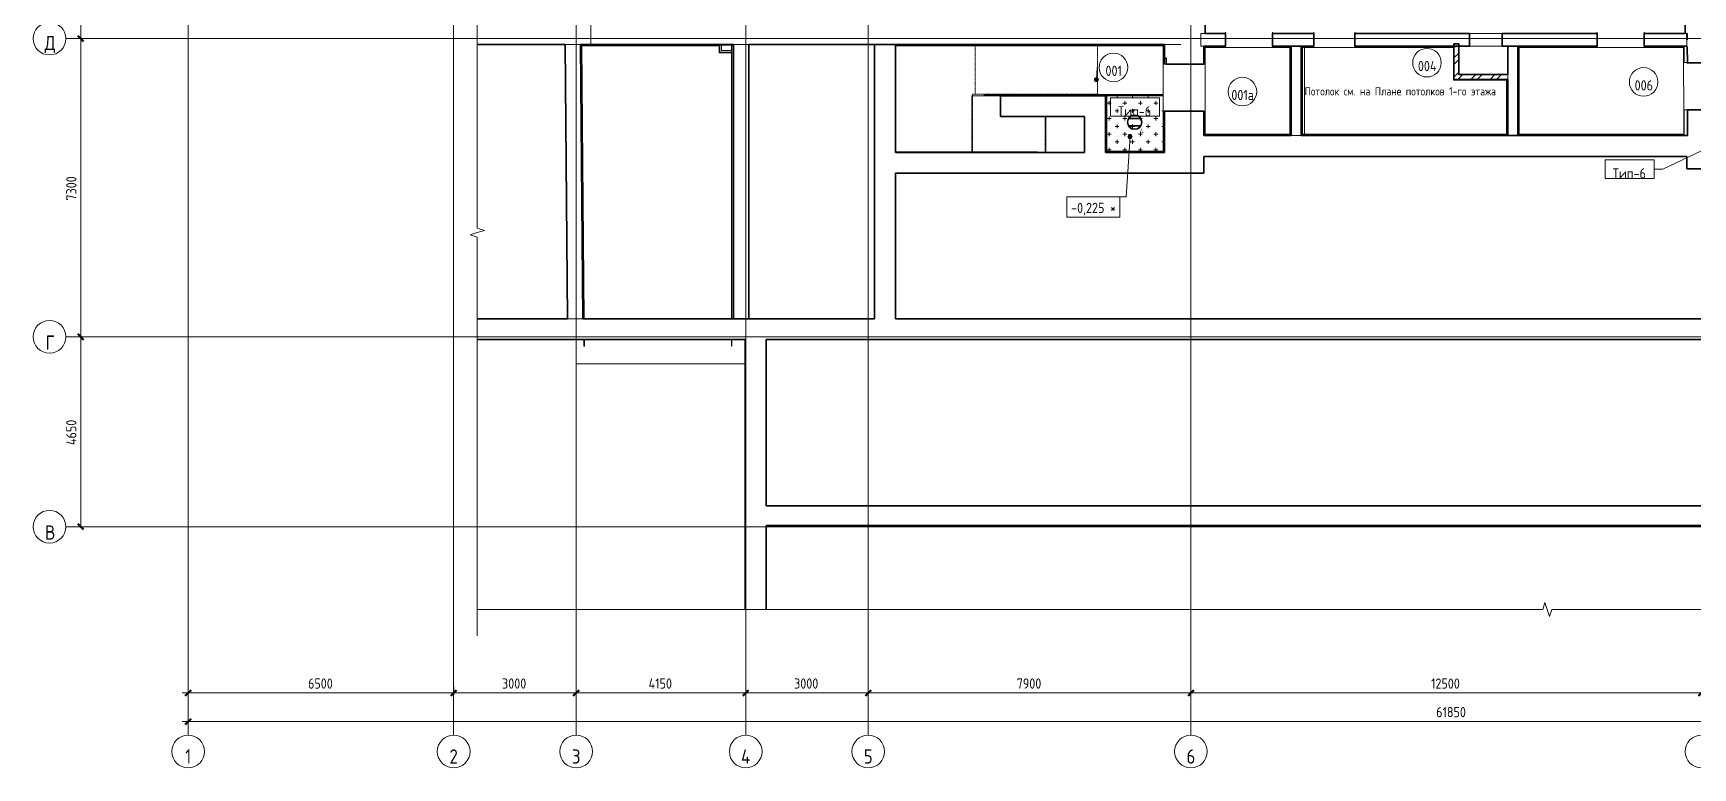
# Model space of a CAD drawing. Header units: millimetres. Extents: x -10295 to 67740, y -1344 to 46499.
# Drawn here: x -10295 to 30337, y 2392 to 20378 of the extents above; entities that cross this region are included whole.
import ezdxf

# ---------------------------------------------------------------- set-up
doc = ezdxf.new("R2010")
doc.units = ezdxf.units.MM
doc.linetypes.add('ADSK_Линия сетки', pattern=[25, 20, -2.5, 0, -2.5])
doc.linetypes.add('ADSK_Сверху', pattern=[4.5, 3, -1.5])
for name, color, linetype, lineweight in [('Аннотация', 7, 'Continuous', 18), ('Лестницы', 7, 'Continuous', 9), ('Марки', 7, 'Continuous', 20), ('Марки помещений', 7, 'Continuous', 20), ('Оси', 7, 'Continuous', 9), ('Отметки', 7, 'Continuous', 9), ('Перекрытие', 7, 'Continuous', 18), ('Потолки штриховка', 7, 'Continuous', 9), ('Размеры', 7, 'Continuous', 9), ('Размеры-100', 7, 'Continuous', 9), ('Стены внутренние', 7, 'Continuous', 18), ('Стены наружные', 7, 'Continuous', 18), ('Стены несущие', 7, 'Continuous', 30), ('Стены отделка', 7, 'Continuous', 30), ('Стены штриховка', 7, 'Continuous', 9), ('Узлы', 7, 'Continuous', 18)]:
    doc.layers.add(name, color=color, linetype=linetype, lineweight=lineweight)
doc.layers.add('Линии', color=7, linetype='Continuous', lineweight=9, true_color=0x00a600)
doc.styles.add('GOST Common', font='GOST_Common.ttf', dxfattribs={"width": 0.9, "height": 350})
doc.styles.add('GOST Common_1', font='GOST_Common.ttf', dxfattribs={"width": 0.9, "height": 250})
doc.styles.add('GOST Common_2', font='GOST_Common.ttf', dxfattribs={"width": 0.9, "height": 250})
doc.styles.add('GOST Common_3', font='GOST_Common.ttf', dxfattribs={"width": 0.9, "height": 200})
doc.styles.add('GOST Common_4', font='GOST_Common.ttf', dxfattribs={"width": 0.9, "height": 125})
doc.styles.add('GOST Common_B', font='', dxfattribs={"width": 0.9, "height": 250})
doc.styles.get('GOST Common_B').set_extended_font_data('GOST Common', bold=True)
doc.dimstyles.new('ADSK_Основной_2_5_мм_Оси', dxfattribs={"dimscale": 304.8, "dimtxt": 251.428749, "dimasz": 0.463911, "dimexe": 0.492126, "dimexo": 0.492126, "dimgap": 0.098425, "dimtad": 1, "dimrnd": 0.01, "dimdsep": 46, "dimtxsty": 'GOST Common_2', "dimblk1": 'OBLIQUE', "dimblk2": 'OBLIQUE', "dimsah": 1, "dimcen": 0.09, "dimdle": 0.492126, "dimazin": 2, "dimtfac": 1, "dimtdec": 4, "dimtix": 1, "dimtmove": 0, "dimatfit": 3, "dimfxl": 1, "dimtvp": 1, "dimtolj": 1, "dimtzin": 0, "dimlwd": 20, "dimlwe": 20, "dimarcsym": 2})
pattern_1 = [(45, (0, 0), (-235.7317, 235.7317), []), (45, (157.15, 0), (-235.7317, 235.7317), [])]

# ---------------------------------------------------------------- blocks, each defined once
blk = doc.blocks.new('ADSK_Обрыв_Линия - По умолчанию-2488870-План потолков в подвале')
at = {"layer": 'Узлы'}
for p, q in [((1807, 0), (27890, 0)), ((28113, 0), (56000, 0))]:
    blk.add_line(p, q, dxfattribs=at)
blk = doc.blocks.new('ADSK_Обрыв_Линия - По умолчанию-1577573-План потолков в подвале')
at = {"layer": 'Узлы'}
for p, q in [((0, 0), (9460, 0)), ((9682, 0), (19139, 0))]:
    blk.add_line(p, q, dxfattribs=at)
blk = doc.blocks.new('Ось сетки - Круг_Ø8 мм-8258-План потолков в подвале')
at = {"layer": 'Оси', "lineweight": 20}
for start, end in [(360, 180), (180, 360)]:
    blk.add_arc((0, 0), 4, start, end, dxfattribs=at)
blk = doc.blocks.new('ADSK_Марка_Помещение_ОдноЗначение - Номер-159740-План потолков в подвале')
at = {"layer": 'Марки помещений'}
blk.add_circle((0, 0), 3.5, dxfattribs=at)
blk = doc.blocks.new('DIMBLOCK2-План потолков в подвале')
at = {"layer": 'Размеры-100', "lineweight": 40, "transparency": 16777216}
for p, q in [((-9131, 36545), (-9201, 36616)), ((-9131, 36545), (-9060, 36474)), ((-9131, 20245), (-9201, 20316)), ((-9131, 20245), (-9060, 20174))]:
    blk.add_line(p, q, dxfattribs=at)
at = {"layer": 'Размеры-100', "lineweight": 20, "transparency": 16777216}
for p, q in [((-9131, 36545), (-9181, 36545)), ((-9131, 36545), (-9131, 20245)), ((-9131, 36545), (-8981, 36545)), ((-9131, 20245), (-9181, 20245)), ((-9131, 20245), (-8981, 20245))]:
    blk.add_line(p, q, dxfattribs=at)
at = {"layer": 'Размеры-100', "color": 0, "lineweight": 20, "transparency": 16777216, "insert": (-9487, 28024), "char_height": 250, "width": 889.8, "attachment_point": 1, "rotation": 90, "line_spacing_factor": 1.022761, "style": 'GOST Common_2'}
blk.add_mtext('16300', dxfattribs=at)
blk = doc.blocks.new('_Oblique')
at = {"color": 0, "linetype": 'ByBlock', "lineweight": -2}
blk.add_line((-0.5, -0.5), (0.5, 0.5), dxfattribs=at)
blk = doc.blocks.new('DIMBLOCK3-План потолков в подвале')
at = {"layer": 'Размеры-100', "lineweight": 40, "transparency": 16777216}
for p, q in [((-9131, 20245), (-9201, 20316)), ((-9131, 20245), (-9060, 20174)), ((-9131, 12945), (-9201, 13016)), ((-9131, 12945), (-9060, 12874))]:
    blk.add_line(p, q, dxfattribs=at)
at = {"layer": 'Размеры-100', "lineweight": 20, "transparency": 16777216}
for p, q in [((-9131, 20245), (-9181, 20245)), ((-9131, 20245), (-9131, 12945)), ((-9131, 20245), (-8981, 20245)), ((-9131, 12945), (-9181, 12945)), ((-9131, 12945), (-8981, 12945))]:
    blk.add_line(p, q, dxfattribs=at)
at = {"layer": 'Размеры-100', "color": 0, "lineweight": 20, "transparency": 16777216, "insert": (-9487, 16280), "char_height": 250, "width": 756.84, "attachment_point": 1, "rotation": 90, "line_spacing_factor": 1.022761, "style": 'GOST Common_2'}
blk.add_mtext('7300', dxfattribs=at)
blk = doc.blocks.new('DIMBLOCK4-План потолков в подвале')
at = {"layer": 'Размеры-100', "lineweight": 40, "transparency": 16777216}
for p, q in [((-9131, 12945), (-9201, 13016)), ((-9131, 12945), (-9060, 12874)), ((-9131, 8295), (-9201, 8366)), ((-9131, 8295), (-9060, 8224))]:
    blk.add_line(p, q, dxfattribs=at)
at = {"layer": 'Размеры-100', "lineweight": 20, "transparency": 16777216}
for p, q in [((-9131, 12945), (-9181, 12945)), ((-9131, 12945), (-9131, 8295)), ((-9131, 12945), (-8981, 12945)), ((-9131, 8295), (-9181, 8295)), ((-9131, 8295), (-8981, 8295))]:
    blk.add_line(p, q, dxfattribs=at)
at = {"layer": 'Размеры-100', "color": 0, "lineweight": 20, "transparency": 16777216, "insert": (-9487, 10294), "char_height": 250, "width": 782.41, "attachment_point": 1, "rotation": 90, "line_spacing_factor": 1.022761, "style": 'GOST Common_2'}
blk.add_mtext('4650', dxfattribs=at)
blk = doc.blocks.new('DIMBLOCK5-План потолков в подвале')
at = {"layer": 'Размеры-100', "lineweight": 20, "transparency": 16777216}
for p, q in [((-6650, 4224), (0, 4224)), ((-6500, 4224), (-6500, 4374)), ((-6500, 4224), (-6500, 4174)), ((0, 4224), (0, 4374)), ((0, 4224), (0, 4174))]:
    blk.add_line(p, q, dxfattribs=at)
at = {"layer": 'Размеры-100', "lineweight": 40, "transparency": 16777216}
for p, q in [((-6500, 4224), (-6571, 4153)), ((-6500, 4224), (-6430, 4294)), ((0, 4224), (-71, 4153)), ((0, 4224), (70, 4294))]:
    blk.add_line(p, q, dxfattribs=at)
at = {"layer": 'Размеры-100', "color": 0, "lineweight": 20, "transparency": 16777216, "insert": (-3566, 4580), "char_height": 250, "width": 756.84, "attachment_point": 1, "line_spacing_factor": 1.022761, "style": 'GOST Common_2'}
blk.add_mtext('6500', dxfattribs=at)
blk = doc.blocks.new('DIMBLOCK6-План потолков в подвале')
at = {"layer": 'Размеры-100', "lineweight": 40, "transparency": 16777216}
for p, q in [((0, 4224), (-71, 4153)), ((0, 4224), (70, 4294)), ((3000, 4224), (2929, 4153)), ((3000, 4224), (3070, 4294))]:
    blk.add_line(p, q, dxfattribs=at)
at = {"layer": 'Размеры-100', "lineweight": 20, "transparency": 16777216}
for p, q in [((0, 4224), (0, 4374)), ((0, 4224), (3000, 4224)), ((0, 4224), (0, 4174)), ((3000, 4224), (3000, 4374)), ((3000, 4224), (3000, 4174))]:
    blk.add_line(p, q, dxfattribs=at)
at = {"layer": 'Размеры-100', "color": 0, "lineweight": 20, "transparency": 16777216, "insert": (1184, 4580), "char_height": 250, "width": 756.84, "attachment_point": 1, "line_spacing_factor": 1.022761, "style": 'GOST Common_2'}
blk.add_mtext('3000', dxfattribs=at)
blk = doc.blocks.new('DIMBLOCK7-План потолков в подвале')
at = {"layer": 'Размеры-100', "lineweight": 40, "transparency": 16777216}
for p, q in [((3000, 4224), (2929, 4153)), ((3000, 4224), (3070, 4294)), ((7150, 4224), (7079, 4153)), ((7150, 4224), (7220, 4294))]:
    blk.add_line(p, q, dxfattribs=at)
at = {"layer": 'Размеры-100', "lineweight": 20, "transparency": 16777216}
for p, q in [((3000, 4224), (3000, 4374)), ((3000, 4224), (7150, 4224)), ((3000, 4224), (3000, 4174)), ((7150, 4224), (7150, 4374)), ((7150, 4224), (7150, 4174))]:
    blk.add_line(p, q, dxfattribs=at)
at = {"layer": 'Размеры-100', "color": 0, "lineweight": 20, "transparency": 16777216, "insert": (4772, 4580), "char_height": 250, "width": 726.16, "attachment_point": 1, "line_spacing_factor": 1.022761, "style": 'GOST Common_2'}
blk.add_mtext('4150', dxfattribs=at)
blk = doc.blocks.new('DIMBLOCK8-План потолков в подвале')
at = {"layer": 'Размеры-100', "lineweight": 40, "transparency": 16777216}
for p, q in [((7150, 4224), (7079, 4153)), ((7150, 4224), (7220, 4294)), ((10150, 4224), (10079, 4153)), ((10150, 4224), (10220, 4294))]:
    blk.add_line(p, q, dxfattribs=at)
at = {"layer": 'Размеры-100', "lineweight": 20, "transparency": 16777216}
for p, q in [((7150, 4224), (7150, 4374)), ((7150, 4224), (10150, 4224)), ((7150, 4224), (7150, 4174)), ((10150, 4224), (10150, 4374)), ((10150, 4224), (10150, 4174))]:
    blk.add_line(p, q, dxfattribs=at)
at = {"layer": 'Размеры-100', "color": 0, "lineweight": 20, "transparency": 16777216, "insert": (8334, 4580), "char_height": 250, "width": 756.84, "attachment_point": 1, "line_spacing_factor": 1.022761, "style": 'GOST Common_2'}
blk.add_mtext('3000', dxfattribs=at)
blk = doc.blocks.new('DIMBLOCK9-План потолков в подвале')
at = {"layer": 'Размеры-100', "lineweight": 40, "transparency": 16777216}
for p, q in [((10150, 4224), (10079, 4153)), ((10150, 4224), (10220, 4294)), ((18050, 4224), (17979, 4153)), ((18050, 4224), (18120, 4294))]:
    blk.add_line(p, q, dxfattribs=at)
at = {"layer": 'Размеры-100', "lineweight": 20, "transparency": 16777216}
for p, q in [((10150, 4224), (10150, 4374)), ((10150, 4224), (18050, 4224)), ((10150, 4224), (10150, 4174)), ((18050, 4224), (18050, 4374)), ((18050, 4224), (18050, 4174))]:
    blk.add_line(p, q, dxfattribs=at)
at = {"layer": 'Размеры-100', "color": 0, "lineweight": 20, "transparency": 16777216, "insert": (13784, 4580), "char_height": 250, "width": 756.84, "attachment_point": 1, "line_spacing_factor": 1.022761, "style": 'GOST Common_2'}
blk.add_mtext('7900', dxfattribs=at)
blk = doc.blocks.new('DIMBLOCK10-План потолков в подвале')
at = {"layer": 'Размеры-100', "lineweight": 40, "transparency": 16777216}
for p, q in [((18050, 4224), (17979, 4153)), ((18050, 4224), (18120, 4294)), ((30550, 4224), (30479, 4153)), ((30550, 4224), (30620, 4294))]:
    blk.add_line(p, q, dxfattribs=at)
at = {"layer": 'Размеры-100', "lineweight": 20, "transparency": 16777216}
for p, q in [((18050, 4224), (18050, 4374)), ((18050, 4224), (30550, 4224)), ((18050, 4224), (18050, 4174)), ((30550, 4224), (30550, 4374)), ((30550, 4224), (30550, 4174))]:
    blk.add_line(p, q, dxfattribs=at)
at = {"layer": 'Размеры-100', "color": 0, "lineweight": 20, "transparency": 16777216, "insert": (23929, 4580), "char_height": 250, "width": 889.8, "attachment_point": 1, "line_spacing_factor": 1.022761, "style": 'GOST Common_2'}
blk.add_mtext('12500', dxfattribs=at)
blk = doc.blocks.new('DIMBLOCK16-План потолков в подвале')
at = {"layer": 'Размеры-100', "lineweight": 20, "transparency": 16777216}
for p, q in [((-6500, 3524), (-6500, 3674)), ((55350, 3524), (55350, 3674)), ((-6650, 3524), (55500, 3524)), ((-6500, 3524), (-6500, 3474)), ((55350, 3524), (55350, 3474))]:
    blk.add_line(p, q, dxfattribs=at)
at = {"layer": 'Размеры-100', "lineweight": 40, "transparency": 16777216}
for p, q in [((-6500, 3524), (-6571, 3453)), ((-6500, 3524), (-6430, 3594)), ((55350, 3524), (55279, 3453)), ((55350, 3524), (55420, 3594))]:
    blk.add_line(p, q, dxfattribs=at)
at = {"layer": 'Размеры-100', "color": 0, "lineweight": 20, "transparency": 16777216, "insert": (24054, 3880), "char_height": 250, "width": 889.8, "attachment_point": 1, "line_spacing_factor": 1.022761, "style": 'GOST Common_2'}
blk.add_mtext('61850', dxfattribs=at)
blk = doc.blocks.new('Высотные отметки - Рамка-12095-План потолков в подвале')
at = {"layer": 'Аннотация', "lineweight": 20}
for p, q in [((-6.5, 0), (-6.5, 5)), ((-6.5, 5), (6.5, 5)), ((6.5, 5), (6.5, 0)), ((6.5, 0), (-6.5, 0))]:
    blk.add_line(p, q, dxfattribs=at)
blk = doc.blocks.new('ADSK_Марка_Потолок - ADSK_Марка и Смещение от уровня-155896-План потолков в подвале')
at = {"layer": 'Марки'}
for p, q in [((-6, 4.5), (-6, 0)), ((-6, 4.5), (6, 4.5)), ((6, 4.5), (6, 0)), ((-6, 0), (6, 0))]:
    blk.add_line(p, q, dxfattribs=at)

msp = doc.modelspace()

# ---------------------------------------------------------------- hatches: boundary and pattern name
at = {"layer": 'Марки помещений'}
h = msp.add_hatch(color=256, dxfattribs=at)
edge = h.paths.add_edge_path()
edge.add_arc((15736.481, 19241.883), 50, 0, 360)
at = {"layer": 'Отметки'}
h = msp.add_hatch(color=256, dxfattribs=at)
edge = h.paths.add_edge_path()
edge.add_arc((16558.454, 17849.172), 50, 0, 360)
at = {"layer": 'Потолки штриховка', "lineweight": 18}
h = msp.add_hatch(dxfattribs=at)
h.set_pattern_fill('FP_5', color=256, style=0, pattern_type=2)
h.set_pattern_definition([(0, (0, 0), (190.5, 190.5), [95.25, -285.75]), (90, (47.62, -47.62), (-190.5, 190.5), [95.25, -285.75])])
h.paths.add_polyline_path([(17370.397, 17492.941), (17370.397, 18878.815), (15988.041, 18878.815), (15988.041, 17492.941), (16318.249, 17492.941)])
at = {"layer": 'Стены внутренние', "lineweight": 9}
h = msp.add_hatch(dxfattribs=at)
h.set_pattern_fill('FP_10', color=256, style=0, pattern_type=2)
h.set_pattern_definition(pattern_1)
h.paths.add_polyline_path([(24607.141, 19363.451), (24607.141, 20117.502), (24487.141, 20117.502), (24487.141, 19363.451)])
h = msp.add_hatch(dxfattribs=at)
h.set_pattern_fill('FP_10', color=256, style=0, pattern_type=2)
h.set_pattern_definition(pattern_1)
h.paths.add_polyline_path([(24956.136, 19243.451), (25807.141, 19243.451), (25807.141, 19363.451), (24487.141, 19363.451), (24487.141, 19243.451)])

# ---------------------------------------------------------------- linework, layer by layer
at = {"layer": 'Аннотация', "lineweight": 20}
for p, q in [((405.02, 15439.261), (578.32, 15495.569)), ((405.02, 15439.261), (578.32, 15495.569)), ((578.32, 15605.569), (751.525, 15550.569)), ((578.32, 15605.569), (751.525, 15550.569)), ((578.32, 15495.569), (751.525, 15550.569)), ((578.32, 15382.952), (405.02, 15439.261)), ((578.32, 15382.952), (405.02, 15439.261)), ((26661.543, 6267.708), (26716.543, 6440.913)), ((26661.543, 6267.708), (26716.543, 6440.913)), ((26771.543, 6267.708), (26716.543, 6440.913)), ((26827.852, 6094.408), (26771.543, 6267.708)), ((26827.852, 6094.408), (26771.543, 6267.708)), ((26884.16, 6267.708), (26827.852, 6094.408)), ((26884.16, 6267.708), (26827.852, 6094.408)), ((578.32, 5925.845), (578.32, 5625.845))]:
    msp.add_line(p, q, dxfattribs=at)
at = {"layer": 'Лестницы', "linetype": 'ADSK_Сверху'}
for p, q in [((10815, 20082.26), (10815, 17460.941)), ((12763.675, 20082.26), (10815, 20082.26)), ((12763.675, 18882.26), (12763.675, 20082.26)), ((15763.675, 20082.26), (12763.675, 20082.26)), ((15763.675, 18882.26), (15763.675, 20082.26)), ((12683.675, 18845.367), (12683.675, 17460.941)), ((12683.675, 18845.367), (13391.371, 18845.367)), ((12698.675, 18882.26), (12763.675, 18882.26)), ((12698.675, 18846.815), (12698.675, 18882.26)), ((12698.675, 18846.815), (12698.675, 17460.941)), ((12698.675, 18846.815), (12983.675, 18846.815)), ((15763.675, 18882.26), (12763.675, 18882.26)), ((14483.675, 18336.815), (14483.675, 17460.941)), ((10815, 17460.941), (12698.675, 17460.941)), ((12683.675, 17460.941), (12730.464, 17460.941)), ((12698.675, 17460.941), (12765.342, 17460.941))]:
    msp.add_line(p, q, dxfattribs=at)
at = {"layer": 'Линии', "color": 1, "lineweight": 30, "true_color": 0xff0000}
for p, q in [((16519.619, 18286.436), (16823.766, 18286.436)), ((16520.665, 18111.436), (16822.721, 18111.436))]:
    msp.add_line(p, q, dxfattribs=at)
msp.add_circle((16671.693, 18199.841), 175, dxfattribs=at)
at = {"layer": 'Марки'}
for p, q in [((31455.822, 17928.712), (29603.532, 17049.314)), ((29603.532, 17049.314), (29392.53, 17049.314))]:
    msp.add_line(p, q, dxfattribs=at)
at = {"layer": 'Марки помещений'}
msp.add_line((15736.481, 19241.883), (15753.506, 19539.898), dxfattribs=at)
msp.add_circle((15736.481, 19241.883), 50, dxfattribs=at)
at = {"layer": 'Оси', "linetype": 'ADSK_Линия сетки'}
for p, q in [((-6500.435, 3191.655), (-6500.435, 44110.064)), ((-0.435, 3191.655), (-0.435, 44222.998)), ((2999.565, 3191.655), (2999.565, 44222.998)), ((18049.565, 3191.655), (18049.565, 44222.998)), ((7149.565, 3191.655), (7149.565, 21766.318)), ((10149.565, 3191.655), (10149.565, 21766.318)), ((-9494.727, 20245), (56004.853, 20245)), ((-9494.727, 12945), (56004.853, 12945)), ((-9494.727, 8295), (56004.853, 8295))]:
    msp.add_line(p, q, dxfattribs=at)
at = {"layer": 'Отметки', "lineweight": 20}
for p, q in [((16558.454, 17849.172), (16466.34, 16375.35)), ((16466.34, 16375.35), (15660.344, 16375.35))]:
    msp.add_line(p, q, dxfattribs=at)
at = {"layer": 'Отметки'}
msp.add_circle((16558.454, 17849.172), 50, dxfattribs=at)
at = {"layer": 'Перекрытие'}
for p, q in [((14498.675, 17460.941), (14498.675, 18336.815)), ((2999.565, 12878.338), (2999.565, 12283.783)), ((2999.565, 12283.783), (7138.134, 12283.783))]:
    msp.add_line(p, q, dxfattribs=at)
at = {"layer": 'Стены внутренние'}
for p, q in [((18402.397, 20368.451), (18362.397, 20368.451)), ((3126.575, 20082.525), (3126.575, 20102.525)), ((3126.575, 20082.525), (3138.744, 20082.525)), ((3990, 20102.525), (3990, 20082.525)), ((5890, 20082.525), (5890, 20102.525)), ((6515, 20082.525), (6555, 20082.525)), ((6515, 20082.525), (6515, 19913.025)), ((6555, 20082.525), (6830, 20082.525)), ((6555, 19953.025), (6555, 20082.525)), ((6810, 19953.025), (6555, 19953.025)), ((6798, 19913.025), (6810, 19913.025)), ((6810, 19953.025), (6810, 19913.025)), ((6830, 20102.525), (6830, 20082.525)), ((20829.566, 17905.125), (20829.566, 20031.451)), ((24867.318, 20063.451), (25667.318, 20063.451)), ((26082.5, 17903.567), (26082.5, 20031.451)), ((17447.397, 19618.766), (17382.397, 19618.766)), ((17402.397, 19768.766), (17402.397, 19618.766)), ((17370.397, 18866.815), (15988.041, 18866.815)), ((15988.041, 18846.815), (17370.397, 18846.815))]:
    msp.add_line(p, q, dxfattribs=at)
at = {"layer": 'Стены наружные'}
for p, q in [((3126.845, 20070.525), (6503, 20070.525)), ((3126.845, 20070.525), (3182.957, 13388.338)), ((6515, 20082.525), (3138.744, 20082.525)), ((3194.958, 13388.338), (3138.744, 20082.525)), ((3990, 20082.525), (3990, 20070.525)), ((5890, 20070.525), (5890, 20082.525)), ((6503, 20070.525), (6503, 19901.025)), ((6798, 19913.025), (6515, 19913.025)), ((6798, 20076.525), (6798, 19953.025)), ((6798, 20076.525), (6810, 20076.525)), ((6798, 19913.025), (6798, 13388.338)), ((6810, 19953.025), (6810, 20076.525)), ((6810, 13388.338), (6810, 19913.025)), ((18896.318, 20031.451), (20046.318, 20031.451)), ((21061.318, 20031.451), (22061.318, 20031.451)), ((27992.318, 20031.451), (29142.318, 20031.451)), ((6503, 19901.025), (6798, 19901.025)), ((17370.397, 19618.766), (17370.397, 18468.769)), ((18394.397, 18468.712), (18394.397, 19618.712)), ((30111.406, 19655), (30115.194, 18505)), ((14610.244, 18878.815), (14608.013, 18878.815)), ((17370.397, 18878.815), (15988.041, 18878.815)), ((6798, 18030.239), (6810, 18030.239)), ((14292.711, 17472.941), (12983.675, 17472.941)), ((13283.675, 17472.941), (13283.675, 17460.941)), ((13583.675, 17472.941), (13583.675, 17460.941)), ((13883.675, 17472.941), (13883.675, 17460.941)), ((14183.675, 17472.941), (14183.675, 17460.941)), ((14292.711, 17472.941), (14292.711, 17460.941)), ((3166.988, 15290.055), (3178.988, 15290.156)), ((3172.188, 14670.765), (3184.188, 14670.866)), ((6798, 14130.239), (6810, 14130.239)), ((3187.24, 12878.338), (3188.605, 12715.783)), ((3200.605, 12715.783), (3188.605, 12715.783)), ((3200.605, 12715.783), (3199.24, 12878.338)), ((6798, 12878.338), (6798, 12718.839)), ((6810, 12718.839), (6798, 12718.839)), ((6810, 12718.839), (6810, 12878.338))]:
    msp.add_line(p, q, dxfattribs=at)
at = {"layer": 'Стены несущие'}
for p, q in [((30152.435, 20368.451), (30078.656, 42733.889)), ((18402.397, 20612.525), (18402.397, 20368.451)), ((18896.318, 20368.451), (18402.397, 20368.451)), ((18402.397, 20368.451), (18896.318, 20368.451)), ((18896.318, 20368.451), (18896.318, 20063.451)), ((21061.318, 20368.451), (20046.318, 20368.451)), ((20046.318, 20063.451), (20046.318, 20368.451)), ((20046.318, 20368.451), (21061.318, 20368.451)), ((21061.318, 20368.451), (21061.318, 20063.451)), ((24867.318, 20368.451), (22061.318, 20368.451)), ((22061.318, 20063.451), (22061.318, 20368.451)), ((22061.318, 20368.451), (24867.318, 20368.451)), ((24867.318, 20368.451), (24867.318, 20063.451)), ((27992.318, 20368.451), (25667.318, 20368.451)), ((25667.318, 20063.451), (25667.318, 20368.451)), ((25667.318, 20368.451), (27992.318, 20368.451)), ((27992.318, 20368.451), (27992.318, 20063.451)), ((30132.435, 20368.451), (29142.318, 20368.451)), ((29142.318, 20063.451), (29142.318, 20368.451)), ((29142.318, 20368.451), (30152.435, 20368.451)), ((30202.061, 20368.451), (30187.29, 20368.451)), ((30187.29, 20368.451), (30187.29, 20214.481)), ((30202.061, 20214.53), (30202.061, 20368.451)), ((2726.562, 20102.525), (578.32, 20102.525)), ((2782.943, 13388.338), (2726.562, 20102.525)), ((6850, 20102.525), (3106.575, 20102.525)), ((3106.575, 20102.525), (3162.957, 13388.338)), ((6850, 13388.338), (6850, 20102.525)), ((7230, 20102.525), (17402.397, 20102.525)), ((7230, 20102.525), (7230, 13388.338)), ((10305, 13388.338), (10305, 20102.525)), ((10815, 20102.525), (10815, 17460.941)), ((17402.397, 19768.766), (17402.397, 20102.525)), ((18362.397, 20063.451), (18896.318, 20063.451)), ((18362.397, 20063.451), (18362.397, 19618.766)), ((20046.318, 20063.451), (21061.318, 20063.451)), ((20501.676, 17871.572), (20501.676, 20063.451)), ((20751.676, 20063.451), (20751.676, 17871.572)), ((24867.318, 20063.451), (22061.318, 20063.451)), ((24487.141, 19243.451), (24487.141, 20117.502)), ((24487.141, 20117.502), (24607.141, 20117.502)), ((24607.141, 20117.502), (24607.141, 19363.451)), ((27992.318, 20063.451), (25667.318, 20063.451)), ((25807.141, 19363.451), (25807.141, 20063.451)), ((26057.141, 20063.451), (26057.141, 17871.572)), ((29142.318, 20063.451), (30187.29, 20063.451)), ((30187.29, 20214.481), (30202.061, 20214.53)), ((30187.29, 20043.451), (30187.29, 20063.451)), ((30202.127, 20043.451), (30187.29, 20043.451)), ((30203.396, 19658.197), (30202.127, 20043.451)), ((17447.397, 19768.766), (17402.397, 19768.766)), ((17447.397, 19618.766), (17447.397, 19768.766)), ((18362.397, 19618.766), (17447.397, 19618.766)), ((30187.29, 19658.144), (30203.396, 19658.197)), ((30187.29, 19655), (30187.29, 19658.144)), ((31147.29, 19655), (30187.29, 19655)), ((25807.141, 19243.451), (24487.141, 19243.451)), ((24607.141, 19363.451), (25807.141, 19363.451)), ((25807.141, 19243.451), (25807.141, 17871.572)), ((13391.371, 18846.815), (15956.041, 18846.815)), ((13391.371, 18336.815), (13391.371, 18846.815)), ((15956.041, 18846.815), (15956.041, 17460.941)), ((15446.041, 18336.815), (13391.371, 18336.815)), ((15446.041, 17460.941), (15446.041, 18336.815)), ((17402.397, 17460.941), (17402.397, 18468.769)), ((17402.397, 18468.766), (18362.397, 18468.766)), ((18362.397, 18468.766), (18362.397, 17871.572)), ((30207.194, 18505), (31147.29, 18505)), ((30207.194, 18505), (30207.194, 18505)), ((30207.194, 18505), (30209.281, 17871.572)), ((20501.676, 17871.572), (18362.397, 17871.572)), ((20751.676, 17871.572), (30209.281, 17871.572)), ((10815, 17460.941), (15446.041, 17460.941)), ((15956.041, 17460.941), (17402.397, 17460.941)), ((30187.29, 17361.572), (18362.397, 17361.572)), ((18362.397, 17361.572), (18362.397, 16950.941)), ((30187.29, 17055.616), (30187.29, 17361.572)), ((10815, 16950.941), (10815, 13388.338)), ((18362.397, 16950.941), (10815, 16950.941)), ((36177.567, 17055.616), (30187.29, 17055.616)), ((578.32, 13388.338), (2782.943, 13388.338)), ((3162.957, 13388.338), (10305, 13388.338)), ((10815, 13388.338), (36216.954, 13388.338)), ((7138.134, 12878.338), (578.32, 12878.338)), ((7138.134, 6267.708), (7138.134, 12878.338)), ((37905.454, 12878.338), (7648.134, 12878.338)), ((7648.134, 12878.338), (7648.134, 8805.209)), ((7648.134, 8805.209), (41496.733, 8805.209)), ((7648.134, 8325.209), (7648.134, 6267.708)), ((41496.733, 8325.209), (7648.134, 8325.209))]:
    msp.add_line(p, q, dxfattribs=at)
at = {"layer": 'Стены отделка', "lineweight": 9}
for p, q in [((30079.136, 42588.269), (30152.435, 20368.39)), ((18896.318, 20400.451), (18896.318, 20368.451)), ((20046.318, 20368.451), (20046.318, 20400.451)), ((21061.318, 20400.451), (21061.318, 20368.451)), ((22061.318, 20368.451), (22061.318, 20400.451)), ((25667.318, 20368.451), (24867.318, 20368.451)), ((27992.318, 20400.451), (27992.318, 20368.451)), ((29142.318, 20368.451), (29142.318, 20400.451)), ((30152.435, 20368.39), (30132.435, 20368.324)), ((17370.397, 20070.525), (10815, 20070.525)), ((10827, 20082.525), (10827, 17472.941)), ((11294.965, 20082.525), (12294.965, 20082.525)), ((17340, 20102.525), (17340, 20082.525)), ((17340, 20082.525), (17382.397, 20082.525)), ((17370.397, 19618.766), (17370.397, 20070.525)), ((17382.397, 20082.525), (17382.397, 20096.525)), ((17382.397, 20096.525), (17402.397, 20096.525)), ((18382.397, 20043.451), (18392.397, 20043.451)), ((18394.397, 20031.451), (18394.397, 19618.712)), ((18896.318, 20031.451), (18394.397, 20031.451)), ((18896.318, 20063.451), (18896.318, 20031.451)), ((20046.318, 20031.451), (20046.318, 20063.451)), ((20469.676, 20031.451), (20046.318, 20031.451)), ((20469.676, 17903.572), (20469.676, 20031.451)), ((20471.676, 20043.451), (20481.676, 20043.451)), ((20481.676, 17891.572), (20481.676, 20043.451)), ((20771.676, 20043.451), (20771.676, 17893.125)), ((21061.318, 20031.451), (20783.676, 20031.451)), ((20783.676, 20031.451), (20783.676, 17905.125)), ((21061.318, 20063.451), (21061.318, 20031.451)), ((22061.318, 20031.451), (22061.318, 20063.451)), ((24475.141, 20031.451), (22061.318, 20031.451)), ((24475.141, 19233.451), (24475.141, 20031.451)), ((24547.141, 20043.451), (24487.141, 20043.451)), ((24547.141, 20063.451), (24547.141, 20043.451)), ((26057.141, 20043.451), (26082.5, 20043.451)), ((26061.141, 17891.572), (26061.141, 20043.451)), ((26073.141, 20031.451), (26073.141, 17903.572)), ((27992.318, 20031.451), (26073.141, 20031.451)), ((26077.141, 20043.451), (26077.141, 17891.572)), ((26082.5, 20043.451), (26082.5, 20063.451)), ((27992.318, 20063.451), (27992.318, 20031.451)), ((29142.318, 20031.451), (29142.318, 20063.451)), ((30110.166, 20031.451), (29142.318, 20031.451)), ((30122.127, 20043.451), (30110.127, 20043.451)), ((30111.406, 19655), (30110.166, 20031.451)), ((30187.29, 20063.451), (30202.061, 20063.451)), ((30202.061, 20063.451), (30202.127, 20043.451)), ((17382.397, 19618.766), (17370.397, 19618.766)), ((17382.397, 19768.798), (17382.397, 19618.766)), ((17402.397, 19768.769), (17382.397, 19768.769)), ((18382.397, 19618.766), (18362.397, 19618.766)), ((18382.397, 19618.712), (18382.397, 19768.766)), ((18394.397, 19618.712), (18382.397, 19618.712)), ((30123.406, 19655), (30111.406, 19655)), ((30123.197, 19718.598), (30123.093, 19750)), ((30187.29, 19658.144), (30123.396, 19657.933)), ((30123.396, 19657.933), (30123.406, 19655)), ((25775.141, 19231.451), (24477.141, 19231.451)), ((25775.141, 17905.125), (25775.141, 19231.451)), ((25787.141, 17893.125), (25787.141, 19243.451)), ((12983.675, 18866.815), (12983.675, 18878.815)), ((12983.675, 18878.815), (14608.013, 18878.815)), ((12983.675, 18846.815), (12983.675, 18866.815)), ((15976.041, 18866.815), (12983.675, 18866.815)), ((14608.013, 18866.815), (12983.675, 18866.815)), ((13391.371, 18846.815), (12983.675, 18846.815)), ((14608.013, 18878.815), (14608.013, 18866.815)), ((14610.244, 18866.815), (14610.244, 18878.815)), ((14610.244, 18878.815), (15986.041, 18878.815)), ((15988.041, 18878.815), (15988.041, 17460.941)), ((17370.397, 17460.941), (17370.397, 18468.769)), ((17370.397, 18468.769), (17382.397, 18468.769)), ((17382.397, 18468.769), (17402.397, 18468.769)), ((18362.397, 18468.761), (18382.397, 18468.761)), ((18382.397, 18468.712), (18394.397, 18468.712)), ((18394.397, 18468.712), (18394.397, 17903.572)), ((30117.175, 17903.572), (30115.194, 18505)), ((30115.194, 18505), (30127.194, 18505)), ((30127.194, 18505), (30207.194, 18505)), ((18382.397, 17891.572), (18382.397, 17901.572)), ((18382.397, 17891.572), (20481.676, 17891.572)), ((18394.397, 17903.572), (20469.676, 17903.572)), ((20771.676, 17893.125), (25787.141, 17893.125)), ((20783.676, 17905.125), (25775.141, 17905.125)), ((30129.214, 17891.572), (26061.141, 17891.572)), ((26073.141, 17903.572), (30117.175, 17903.572)), ((10827, 17472.941), (12983.675, 17472.941)), ((12983.675, 17472.941), (12983.675, 17460.941)), ((15976.041, 17492.941), (17382.397, 17492.941)), ((17402.397, 17480.941), (15976.041, 17480.941)), ((25807.141, 17873.125), (20751.676, 17873.125))]:
    msp.add_line(p, q, dxfattribs=at)
at = {"layer": 'Стены штриховка'}
for p, q in [((3359.266, 20612.525), (3361.858, 20102.525)), ((18294.696, 20368.451), (18294.696, 20063.451)), ((18294.696, 20368.451), (18402.397, 20368.451)), ((30152.435, 20368.451), (30152.435, 20368.451)), ((30152.435, 20368.451), (30187.29, 20368.451)), ((3106.575, 20102.525), (2726.562, 20102.525)), ((6850, 20102.525), (7230, 20102.525)), ((10815, 20082.525), (11294.965, 20082.525)), ((17372.397, 20072.525), (10815, 20072.525)), ((10825, 20082.525), (10825, 17470.941)), ((12294.965, 20082.525), (17340, 20082.525)), ((17372.397, 19618.766), (17372.397, 20072.525)), ((17382.397, 20082.525), (17382.397, 19768.798)), ((17802.397, 20102.525), (17402.397, 20102.525)), ((18294.696, 20063.451), (18362.397, 20063.451)), ((18382.397, 19768.766), (18382.397, 20043.451)), ((18896.318, 20043.451), (18392.397, 20043.451)), ((18392.397, 20033.451), (18392.397, 19618.712)), ((18896.318, 20033.451), (18392.397, 20033.451)), ((20046.318, 20043.451), (20471.676, 20043.451)), ((20471.676, 20033.451), (20046.318, 20033.451)), ((20471.676, 17901.572), (20471.676, 20033.451)), ((21061.318, 20043.451), (20771.676, 20043.451)), ((21061.318, 20033.451), (20781.676, 20033.451)), ((20781.676, 20033.451), (20781.676, 17903.125)), ((24487.141, 20043.451), (22061.318, 20043.451)), ((24477.141, 20033.451), (22061.318, 20033.451)), ((24477.141, 19231.451), (24477.141, 20033.451)), ((26071.141, 20033.451), (26071.141, 17901.572)), ((27992.318, 20033.451), (26071.141, 20033.451)), ((27992.318, 20043.451), (26082.5, 20043.451)), ((29142.318, 20043.451), (30110.127, 20043.451)), ((30112.16, 20033.451), (29142.318, 20033.451)), ((30113.406, 19655), (30112.16, 20033.451)), ((30123.093, 19750), (30122.127, 20043.451)), ((30187.29, 20063.451), (30187.29, 20214.481)), ((30123.396, 19657.933), (30123.197, 19718.598)), ((25777.141, 19233.451), (24475.141, 19233.451)), ((24475.141, 19231.451), (24475.141, 19233.451)), ((24477.141, 19231.451), (24475.141, 19231.451)), ((25777.141, 17903.125), (25777.141, 19233.451)), ((25807.141, 19363.451), (25807.141, 19243.451)), ((12983.675, 18876.815), (14608.013, 18876.815)), ((14610.244, 18876.815), (15988.041, 18876.815)), ((15976.041, 17460.941), (15976.041, 18866.815)), ((15986.041, 18878.815), (15986.041, 17460.941)), ((15986.041, 18878.815), (15988.041, 18878.815)), ((17372.397, 17460.941), (17372.397, 18468.769)), ((17382.397, 18468.769), (17382.397, 17460.941)), ((18382.397, 18468.761), (18382.397, 17901.572)), ((18392.397, 18468.712), (18392.397, 17901.572)), ((30119.181, 17901.572), (30117.194, 18505)), ((30127.194, 18505), (30129.214, 17891.572)), ((18392.397, 17901.572), (20471.676, 17901.572)), ((20781.676, 17903.125), (25777.141, 17903.125)), ((26071.141, 17901.572), (30119.181, 17901.572)), ((15976.041, 17490.941), (17382.397, 17490.941)), ((20751.676, 17871.572), (20501.676, 17871.572)), ((10825, 17470.941), (12983.675, 17470.941)), ((3162.957, 13388.338), (2782.943, 13388.338))]:
    msp.add_line(p, q, dxfattribs=at)

# ---------------------------------------------------------------- block references
at = {"layer": 'Аннотация', "lineweight": 20, "extrusion": (0, 0, -1), "xscale": 99.99999999999993, "yscale": 99.99999999999993, "zscale": 99.99999999999993, "rotation": 180}
msp.add_blockref('Высотные отметки - Рамка-12095-План потолков в подвале', (-15660.344, 16375.35), dxfattribs=at)
at = {"layer": 'Марки', "xscale": 99.99999999999993, "yscale": 99.99999999999993, "zscale": 99.99999999999993}
for p in [(16679.219, 18343.223), (28792.53, 16824.314)]:
    msp.add_blockref('ADSK_Марка_Потолок - ADSK_Марка и Смещение от уровня-155896-План потолков в подвале', p, dxfattribs=at)
at = {"layer": 'Марки помещений', "xscale": 99.99999999999993, "yscale": 99.99999999999993, "zscale": 99.99999999999993}
for p in [(23829.069, 19656.181), (16153.506, 19539.898), (29133.164, 19184.461), (19311.511, 18948.939)]:
    msp.add_blockref('ADSK_Марка_Помещение_ОдноЗначение - Номер-159740-План потолков в подвале', p, dxfattribs=at)
at = {"layer": 'Оси', "lineweight": 20, "xscale": 99.99999999999993, "yscale": 99.99999999999993, "zscale": 99.99999999999993, "rotation": 269.9999999999994}
for p in [(-9894.727, 20245), (-9894.727, 12945), (-9894.727, 8295)]:
    msp.add_blockref('Ось сетки - Круг_Ø8 мм-8258-План потолков в подвале', p, dxfattribs=at)
at = {"layer": 'Оси', "lineweight": 20, "xscale": 99.99999999999993, "yscale": 99.99999999999993, "zscale": 99.99999999999993}
for p in [(-6500.435, 2791.655), (-0.435, 2791.655), (2999.565, 2791.655), (7149.565, 2791.655), (10149.565, 2791.655), (18049.565, 2791.655), (30549.565, 2791.655)]:
    msp.add_blockref('Ось сетки - Круг_Ø8 мм-8258-План потолков в подвале', p, dxfattribs=at)
at = {"layer": 'Узлы', "rotation": 269.9999999999999}
msp.add_blockref('ADSK_Обрыв_Линия - По умолчанию-1577573-План потолков в подвале', (578.32, 25065.293), dxfattribs=at)
at = {"layer": 'Узлы'}
msp.add_blockref('ADSK_Обрыв_Линия - По умолчанию-2488870-План потолков в подвале', (-1228.457, 6267.708), dxfattribs=at)

# ---------------------------------------------------------------- texts
at = {"layer": 'Аннотация', "lineweight": 9, "line_spacing_factor": 1.022766}
for s, insert, char_height, width, attachment_point, style in [('\\pt360,720,1080,1440,1800,2160,2520,2880,3240,3600,3960,4320,4680,5040,5400,5760,6120,6480,6840,7200,7560,7920,8280,8640,9000,9360,9720,10080,10440,10800,11160,11520;Потолок см. на Плане потолков 1-го этажа', (20833.521, 19055.368), 200, 4984.956, 1, 'GOST Common_3'), ('\\pt180,360,540,720,900,1080,1260,1440,1620,1800,1980,2160,2340,2520,2700,2880,3060,3240,3420,3600,3780,3960,4140,4320,4500,4680,4860,5040,5220,5400,5580,5760;4', (16846.767, 17979.219), 125, 175.5, 5, 'GOST Common_4')]:
    msp.add_mtext(s, dxfattribs=dict(at, insert=insert, char_height=char_height, width=width, attachment_point=attachment_point, style=style))
at = {"layer": 'Марки', "lineweight": 9, "char_height": 250, "width": 833.4, "attachment_point": 5, "line_spacing_factor": 1.022766, "style": 'GOST Common_B'}
for insert in [(16669.038, 18465.379), (28782.349, 16946.47)]:
    msp.add_mtext('\\pt1143,2286,3429,4572,5715,6858,8001,9144,10287,11430,12573,13716,14859,16002,17145,18288,19431,20574,21717,22860,24003,25146,26289,27432,28575,29718,30861,32004,33147,34290,35433,36576;Тип-6', dxfattribs=dict(at, insert=insert))
at = {"layer": 'Марки помещений', "lineweight": 9, "char_height": 250, "attachment_point": 5, "line_spacing_factor": 1.022766, "style": 'GOST Common_1'}
for s, insert, width in [('\\pt450,900,1350,1800,2250,2700,3150,3600,4050,4500,4950,5400,5850,6300,6750,7200,7650,8100,8550,9000,9450,9900,10350,10800,11250,11700,12150,12600,13050,13500,13950,14400;001', (16158.449, 19456.317), 441), ('\\pt450,900,1350,1800,2250,2700,3150,3600,4050,4500,4950,5400,5850,6300,6750,7200,7650,8100,8550,9000,9450,9900,10350,10800,11250,11700,12150,12600,13050,13500,13950,14400;004', (23834.462, 19572.599), 505.8), ('\\pt450,900,1350,1800,2250,2700,3150,3600,4050,4500,4950,5400,5850,6300,6750,7200,7650,8100,8550,9000,9450,9900,10350,10800,11250,11700,12150,12600,13050,13500,13950,14400;006', (29138.107, 19100.88), 488.7), ('\\pt450,900,1350,1800,2250,2700,3150,3600,4050,4500,4950,5400,5850,6300,6750,7200,7650,8100,8550,9000,9450,9900,10350,10800,11250,11700,12150,12600,13050,13500,13950,14400;001а', (19316.454, 18865.357), 619.2)]:
    msp.add_mtext(s, dxfattribs=dict(at, insert=insert, width=width))
at = {"layer": 'Оси', "char_height": 350, "attachment_point": 5, "line_spacing_factor": 1.022766, "style": 'GOST Common'}
for s, insert, width in [('\\pt89.999,180.0015,270.0005,359.9995,449.9985,540.001,630,719.999,810.0015,900.0005,989.9995,1079.9985,1170.001,1260,1349.999,1440.0015,1530.0005,1619.9995,1709.9985,1800.001,1890,1979.999,2070.0015,2160.0005,2249.9995,2339.9985,2430.001,2520,2609.999,2700.0015,2790.0005,2879.9995;Д', (-9879.799, 20102.149), 291.6), ('\\pt89.999,180.0015,270.0005,359.9995,449.9985,540.001,630,719.999,810.0015,900.0005,989.9995,1079.9985,1170.001,1260,1349.999,1440.0015,1530.0005,1619.9995,1709.9985,1800.001,1890,1979.999,2070.0015,2160.0005,2249.9995,2339.9985,2430.001,2520,2609.999,2700.0015,2790.0005,2879.9995;Г', (-9880.249, 12802.149), 232.2), ('\\pt89.999,180.0015,270.0005,359.9995,449.9985,540.001,630,719.999,810.0015,900.0005,989.9995,1079.9985,1170.001,1260,1349.999,1440.0015,1530.0005,1619.9995,1709.9985,1800.001,1890,1979.999,2070.0015,2160.0005,2249.9995,2339.9985,2430.001,2520,2609.999,2700.0015,2790.0005,2879.9995;В', (-9879.799, 8152.149), 261.9), ('\\pt89.999,180.0015,270.0005,359.9995,449.9985,540.001,630,719.999,810.0015,900.0005,989.9995,1079.9985,1170.001,1260,1349.999,1440.0015,1530.0005,1619.9995,1709.9985,1800.001,1890,1979.999,2070.0015,2160.0005,2249.9995,2339.9985,2430.001,2520,2609.999,2700.0015,2790.0005,2879.9995;3', (2998.735, 2668.75), 225.9), ('\\pt89.999,180.0015,270.0005,359.9995,449.9985,540.001,630,719.999,810.0015,900.0005,989.9995,1079.9985,1170.001,1260,1349.999,1440.0015,1530.0005,1619.9995,1709.9985,1800.001,1890,1979.999,2070.0015,2160.0005,2249.9995,2339.9985,2430.001,2520,2609.999,2700.0015,2790.0005,2879.9995;4', (7149.185, 2668.75), 261.9), ('\\pt89.999,180.0015,270.0005,359.9995,449.9985,540.001,630,719.999,810.0015,900.0005,989.9995,1079.9985,1170.001,1260,1349.999,1440.0015,1530.0005,1619.9995,1709.9985,1800.001,1890,1979.999,2070.0015,2160.0005,2249.9995,2339.9985,2430.001,2520,2609.999,2700.0015,2790.0005,2879.9995;1', (-6501.265, 2668.75), 161.1), ('\\pt89.999,180.0015,270.0005,359.9995,449.9985,540.001,630,719.999,810.0015,900.0005,989.9995,1079.9985,1170.001,1260,1349.999,1440.0015,1530.0005,1619.9995,1709.9985,1800.001,1890,1979.999,2070.0015,2160.0005,2249.9995,2339.9985,2430.001,2520,2609.999,2700.0015,2790.0005,2879.9995;2', (-1.265, 2668.75), 232.2), ('\\pt89.999,180.0015,270.0005,359.9995,449.9985,540.001,630,719.999,810.0015,900.0005,989.9995,1079.9985,1170.001,1260,1349.999,1440.0015,1530.0005,1619.9995,1709.9985,1800.001,1890,1979.999,2070.0015,2160.0005,2249.9995,2339.9985,2430.001,2520,2609.999,2700.0015,2790.0005,2879.9995;5', (10148.735, 2668.75), 232.2), ('\\pt89.999,180.0015,270.0005,359.9995,449.9985,540.001,630,719.999,810.0015,900.0005,989.9995,1079.9985,1170.001,1260,1349.999,1440.0015,1530.0005,1619.9995,1709.9985,1800.001,1890,1979.999,2070.0015,2160.0005,2249.9995,2339.9985,2430.001,2520,2609.999,2700.0015,2790.0005,2879.9995;6', (18048.735, 2668.75), 232.2)]:
    msp.add_mtext(s, dxfattribs=dict(at, insert=insert, width=width))
at = {"layer": 'Отметки', "lineweight": 20, "insert": (15116.013, 16225.907), "char_height": 250, "width": 1306.39347, "attachment_point": 1, "line_spacing_factor": 1.022761, "style": 'GOST Common_2'}
msp.add_mtext('-0,225 *', dxfattribs=at)

# ---------------------------------------------------------------- dimensions: what is measured, and where the dimension line sits
at = {"layer": 'Размеры', "lineweight": 20}
for base, p1, p2, override, picture, middle in [((-9130.683, 20245), (-9030.699, 36545), (-9030.699, 20245), {"dimpost": '<>', "dimfxl": 16300}, 'DIMBLOCK2-План потолков в подвале', (-9285.683, 28395)), ((-9130.683, 12945), (-9030.699, 20245), (-9030.699, 12945), {"dimpost": '<>', "dimfxl": 7300}, 'DIMBLOCK3-План потолков в подвале', (-9285.683, 16595)), ((-9130.683, 8295), (-9030.699, 12945), (-9030.699, 8295), {"dimpost": '<>', "dimfxl": 4650}, 'DIMBLOCK4-План потолков в подвале', (-9285.683, 10620))]:
    dim = msp.add_linear_dim(base=base, p1=p1, p2=p2, angle=90, dimstyle='ADSK_Основной_2_5_мм_Оси', override=override, dxfattribs=at)
    dim.commit()
    dim.dimension.update_dxf_attribs({"geometry": picture, "text_midpoint": middle})
for base, p1, p2, override, picture, middle in [((-0.435, 4223.541), (-6500.435, 4323.526), (-0.435, 4323.526), {"dimpost": '<>', "dimfxl": 6500}, 'DIMBLOCK5-План потолков в подвале', (-3250.435, 4378.541)), ((2999.565, 4223.541), (-0.435, 4323.526), (2999.565, 4323.526), {"dimpost": '<>', "dimfxl": 3000}, 'DIMBLOCK6-План потолков в подвале', (1499.565, 4378.541)), ((7149.565, 4223.541), (2999.565, 4323.526), (7149.565, 4323.526), {"dimpost": '<>', "dimfxl": 4150}, 'DIMBLOCK7-План потолков в подвале', (5074.565, 4378.541)), ((10149.565, 4223.541), (7149.565, 4323.526), (10149.565, 4323.526), {"dimpost": '<>', "dimfxl": 3000}, 'DIMBLOCK8-План потолков в подвале', (8649.565, 4378.541)), ((18049.565, 4223.541), (10149.565, 4323.526), (18049.565, 4323.526), {"dimpost": '<>', "dimfxl": 7900}, 'DIMBLOCK9-План потолков в подвале', (14099.565, 4378.541)), ((30549.565, 4223.541), (18049.565, 4323.526), (30549.565, 4323.526), {"dimpost": '<>', "dimfxl": 12500}, 'DIMBLOCK10-План потолков в подвале', (24299.565, 4378.541)), ((55349.565, 3523.541), (-6500.435, 3623.526), (55349.565, 3623.526), {"dimpost": '<>', "dimfxl": 61850}, 'DIMBLOCK16-План потолков в подвале', (24424.565, 3678.541))]:
    dim = msp.add_linear_dim(base=base, p1=p1, p2=p2, dimstyle='ADSK_Основной_2_5_мм_Оси', override=override, dxfattribs=at)
    dim.commit()
    dim.dimension.update_dxf_attribs({"geometry": picture, "text_midpoint": middle})

doc.saveas('drawing.dxf')
